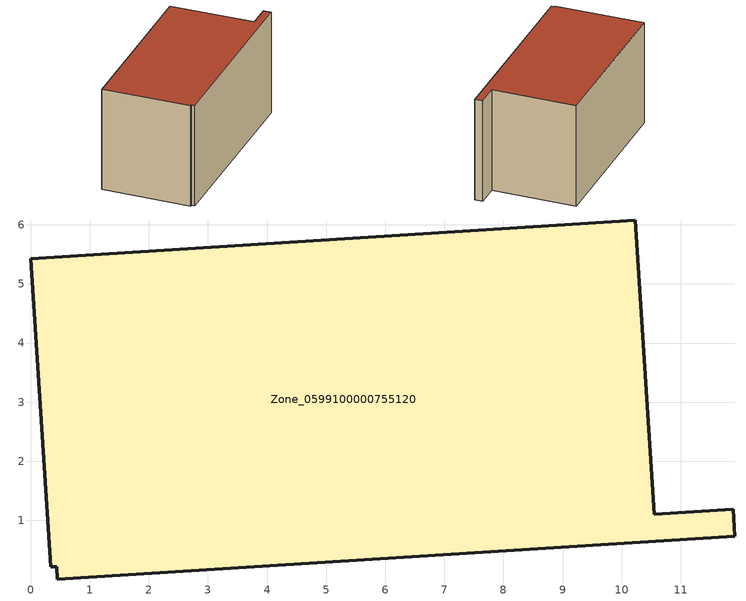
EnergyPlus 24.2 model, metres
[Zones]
Zone_0599100000755120
 floor ground (C_G): 0.45,0.01 0.44,0.22 0.34,0.21 0,5.43 10.23,6.08 10.55,1.11 11.89,1.19 11.92,0.73 z0
 wall outside (C_F): 10.23,6.08 0,5.43 0.34,0.21 0.44,0.22 0.45,0.01 11.92,0.73 11.89,1.19 10.55,1.11 10.23,6.08 z0:6.28
 roof outside (C_R): 0.44,0.22 0.45,0.01 11.92,0.73 11.89,1.19 10.55,1.11 10.23,6.08 0,5.43 0.34,0.21 z6.28
[BUILDING]
Pand.0599100000755120: North Axis=0; Terrain=City; Loads Convergence Tolerance Value=0.04; Temperature Convergence Tolerance Value=0.4; Solar Distribution=FullExterior; Maximum Number of Warmup Days=25; Minimum Number of Warmup Days=1
[Site:Location]
Rotterdam.The.Hague.AP_ZH_NLD Design_Conditions: Latitude=51.96; Longitude=4.45; Time Zone=1; Elevation=-4.5
[SITE:GROUNDTEMPERATURE:BUILDINGSURFACE]
18, 18, 18, 18, 18, 18, 18, 18, 18, 18, 18, 18
[MATERIAL] Thermal Absorptance=0.9; Solar Absorptance=0.7; Visible Absorptance=0.7
Name | Roughness | Thickness | Conductivity | Density | Specific Heat
G.TI.2006-2014 | MediumSmooth | 0.15 | 0.06 | 540 | 1210
F.TI.2006-2014 | Rough | 0.3 | 0.12 | 1920 | 840
R.TI.2006-2014 | MediumRough | 0.2 | 0.08 | 1500 | 1000
[CONSTRUCTION]
C_G: G.TI.2006-2014
C_F: F.TI.2006-2014
C_R: R.TI.2006-2014
[ZONE]
Zone_0599100000755120: Type=1; Multiplier=1; Ceiling Height=Autocalculate; Volume=Autocalculate; Floor Area=autocalculate; Part of Total Floor Area=Yes
[ZONEINFILTRATION:DESIGNFLOWRATE]
Infil_Zone_0599100000755120: Zone or ZoneList or Space or SpaceList=Zone_0599100000755120; Schedule=AlwaysOn; Design Flow Rate Calculation Method=Flow/Area; Flow Rate per Floor Area=0.0015; Constant Term Coefficient=1; Temperature Term Coefficient=0; Velocity Term Coefficient=0; Velocity Squared Term Coefficient=0
[HVACTEMPLATE:ZONE:IDEALLOADSAIRSYSTEM]
Zone_0599100000755120: Maximum Heating Supply Air Temperature=50; Minimum Cooling Supply Air Temperature=13; Maximum Heating Supply Air Humidity Ratio=0.0156; Minimum Cooling Supply Air Humidity Ratio=0.0077; Heating Limit=NoLimit; Cooling Limit=NoLimit; Dehumidification Control Type=ConstantSensibleHeatRatio; Cooling Sensible Heat Ratio=0.7; Dehumidification Setpoint=60; Humidification Control Type=None; Humidification Setpoint=30; Outdoor Air Method=None; Outdoor Air Flow Rate per Person=0.00944; Outdoor Air Flow Rate per Zone Floor Area=0; Outdoor Air Flow Rate per Zone=0; Demand Controlled Ventilation Type=None; Outdoor Air Economizer Type=NoEconomizer; Heat Recovery Type=None; Sensible Heat Recovery Effectiveness=0.7; Latent Heat Recovery Effectiveness=0.65
[ZONECONTROL:THERMOSTAT]
ThermostatControl_Zone_0599100000755120: Zone or ZoneList=Zone_0599100000755120; Control Type Schedule=DualSetpointControlType; Control 1=Thermostat_Zone_0599100000755120; Temperature Difference Between Cutout And Setpoint=0
[THERMOSTATSETPOINT:DUALSETPOINT]
Thermostat_Zone_0599100000755120: Heating Setpoint Temperature Schedule=HeatingSetpoint_Zone_0599100000755120; Cooling Setpoint Temperature Schedule=CoolingSetpoint_Zone_0599100000755120
[SCHEDULE:COMPACT]
HeatingSetpoint_Zone_0599100000755120: Through: 12/31, For: AllDays, Until: 24:00, 21
CoolingSetpoint_Zone_0599100000755120: Through: 12/31, For: AllDays, Until: 24:00, 24
DualSetpointControlType: Through: 12/31, For: AllDays, Until: 24:00, 4
AlwaysOn: Through: 12/31, For: AllDays, Until: 24:00, 1
